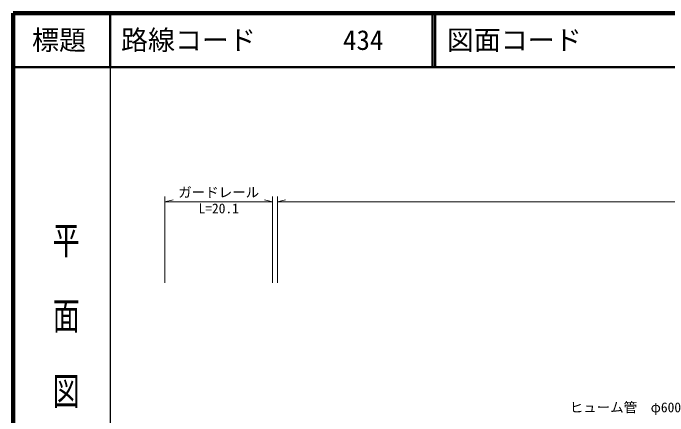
# Model space of a CAD drawing. Units: millimetres, scale not verified. Extents: x 40000 to 680000, y 20000 to 380000.
# Drawn here: x 40000 to 161357, y 305311 to 380000 of the extents above; entities that cross this region are included whole.
import ezdxf
from ezdxf.enums import TextEntityAlignment as Align

# ---------------------------------------------------------------- set-up
doc = ezdxf.new("R2010")
doc.units = ezdxf.units.MM
doc.header["$LTSCALE"] = 1000
for name, color, linetype, lineweight in [('M-STR-HTXT', 7, 'Continuous', 13), ('M-TTL', 2, 'Continuous', 140), ('M-TTL-BAND', 7, 'Continuous', 25), ('M-TTL-LINE', 7, 'Continuous', 50)]:
    doc.layers.add(name, color=color, linetype=linetype, lineweight=lineweight)
doc.layers.add('M-TTL-TXT', color=7, linetype='Continuous')
doc.styles.add('@ＭＳ ゴシック', font='')
doc.styles.add('ＭＳ ゴシック', font='')
doc.styles.get('@ＭＳ ゴシック').set_extended_font_data('@MS Gothic')
doc.styles.get('ＭＳ ゴシック').set_extended_font_data('MS Gothic')

msp = doc.modelspace()

# ---------------------------------------------------------------- linework, layer by layer
at = {"layer": 'M-STR-HTXT'}
for p, q in [((68139, 346000), (68139, 330000)), ((88068, 346000), (88068, 330000)), ((88983, 346000), (88983, 330000)), ((68139, 345000), (69639, 345400)), ((88068, 345000), (68139, 345000)), ((88068, 345000), (86568, 345400)), ((88983, 345000), (90483, 345400)), ((335986, 345000), (88983, 345000))]:
    msp.add_line(p, q, dxfattribs=at)
at = {"layer": 'M-TTL'}
for p, q in [((40000, 380000), (40000, 20000)), ((680000, 380000), (40000, 380000))]:
    msp.add_line(p, q, dxfattribs=at)
at = {"layer": 'M-TTL-BAND'}
msp.add_line((58000, 370000), (58000, 20000), dxfattribs=at)
at = {"layer": 'M-TTL-LINE'}
for p, q in [((58000, 380000), (58000, 370000)), ((117750, 380000), (117750, 370000)), ((118250, 380000), (118250, 370000)), ((40000, 370000), (680000, 370000))]:
    msp.add_line(p, q, dxfattribs=at)

# ---------------------------------------------------------------- texts
at = {"layer": 'M-STR-HTXT', "style": 'ＭＳ ゴシック'}
msp.add_text('ガードレール', height=1833, dxfattribs=at).set_placement((78103, 345300), align=Align.BOTTOM_CENTER)
msp.add_text('L=20.1', height=1833, dxfattribs=at).set_placement((78103, 344700), align=Align.TOP_CENTER)
msp.add_text('ヒューム管\u3000φ600', height=1833, dxfattribs=at).set_placement((143162, 305435), align=Align.BOTTOM_LEFT)
at = {"layer": 'M-TTL-BAND', "style": '@ＭＳ ゴシック', "width": 1.4}
msp.add_text('平  面  図', height=3666, rotation=270, dxfattribs=at).set_placement((49777, 306475), align=Align.MIDDLE_RIGHT)
at = {"layer": 'M-TTL-TXT', "style": 'ＭＳ ゴシック'}
msp.add_text('標題', height=3666, dxfattribs=at).set_placement((48500, 375000), align=Align.MIDDLE_CENTER)
for s, p in [('路線コード', (60000, 375000)), ('434', (101142, 375000)), ('図面コード', (120380, 375000))]:
    msp.add_text(s, height=3666, dxfattribs=at).set_placement(p, align=Align.MIDDLE_LEFT)

doc.saveas('drawing.dxf')
